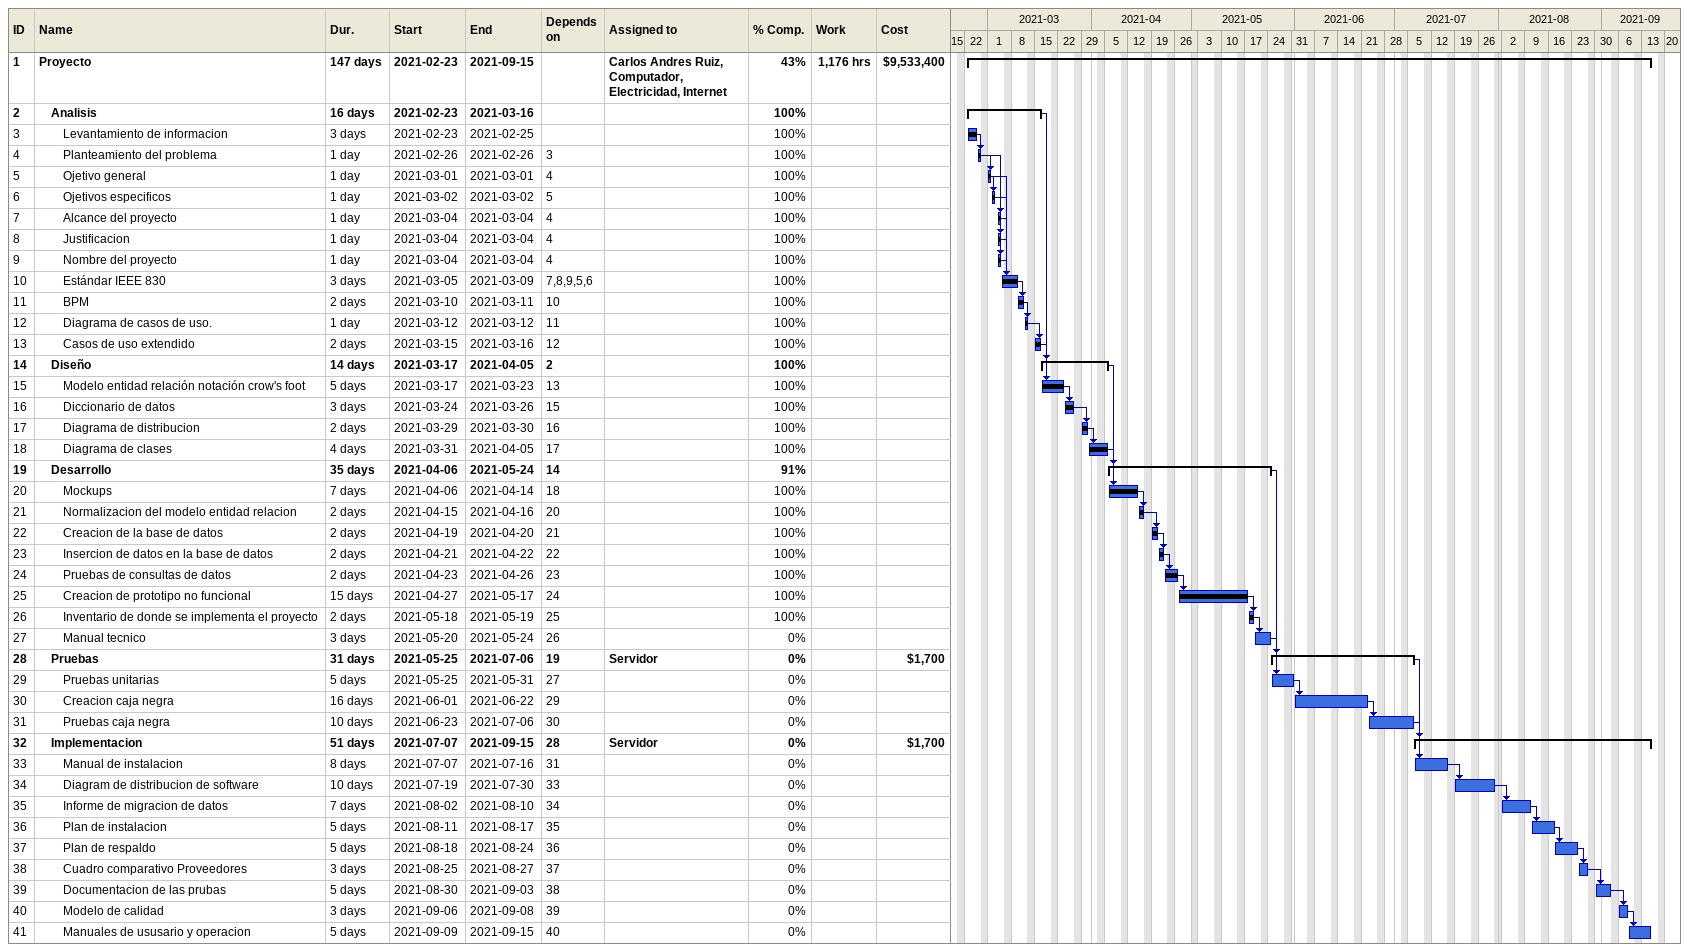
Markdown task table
| ID | Level | Task | Duration | Start | Finish | Predecessors | Resources | % complete | Work (h) | Cost ($) |
|---|---|---|---|---|---|---|---|---|---|---|
| 1 | 1 | **Proyecto** | 147d | 2021-02-23 | 2021-09-15 |  | Carlos Andres Ruiz, Computador, Electricidad, Internet | 43 | 1176 | 9533400 |
| 2 | 2 | **Analisis** | 16d | 2021-02-23 | 2021-03-16 |  |  | 100 |  |  |
| 3 | 3 | Levantamiento de informacion | 3d | 2021-02-23 | 2021-02-25 |  |  | 100 |  |  |
| 4 | 3 | Planteamiento del problema | 1d | 2021-02-26 | 2021-02-26 | 3 |  | 100 |  |  |
| 5 | 3 | Ojetivo general | 1d | 2021-03-01 | 2021-03-01 | 4 |  | 100 |  |  |
| 6 | 3 | Ojetivos especificos | 1d | 2021-03-02 | 2021-03-02 | 5 |  | 100 |  |  |
| 7 | 3 | Alcance del proyecto | 1d | 2021-03-04 | 2021-03-04 | 4 |  | 100 |  |  |
| 8 | 3 | Justificacion | 1d | 2021-03-04 | 2021-03-04 | 4 |  | 100 |  |  |
| 9 | 3 | Nombre del proyecto | 1d | 2021-03-04 | 2021-03-04 | 4 |  | 100 |  |  |
| 10 | 3 | Estándar IEEE 830 | 3d | 2021-03-05 | 2021-03-09 | 7, 8, 9, 5, 6 |  | 100 |  |  |
| 11 | 3 | BPM | 2d | 2021-03-10 | 2021-03-11 | 10 |  | 100 |  |  |
| 12 | 3 | Diagrama de casos de uso. | 1d | 2021-03-12 | 2021-03-12 | 11 |  | 100 |  |  |
| 13 | 3 | Casos de uso extendido | 2d | 2021-03-15 | 2021-03-16 | 12 |  | 100 |  |  |
| 14 | 2 | **Diseño** | 14d | 2021-03-17 | 2021-04-05 | 2 |  | 100 |  |  |
| 15 | 3 | Modelo entidad relación notación crow's foot | 5d | 2021-03-17 | 2021-03-23 | 13 |  | 100 |  |  |
| 16 | 3 | Diccionario de datos | 3d | 2021-03-24 | 2021-03-26 | 15 |  | 100 |  |  |
| 17 | 3 | Diagrama de distribucion | 2d | 2021-03-29 | 2021-03-30 | 16 |  | 100 |  |  |
| 18 | 3 | Diagrama de clases | 4d | 2021-03-31 | 2021-04-05 | 17 |  | 100 |  |  |
| 19 | 2 | **Desarrollo** | 35d | 2021-04-06 | 2021-05-24 | 14 |  | 91 |  |  |
| 20 | 3 | Mockups | 7d | 2021-04-06 | 2021-04-14 | 18 |  | 100 |  |  |
| 21 | 3 | Normalizacion del modelo entidad relacion | 2d | 2021-04-15 | 2021-04-16 | 20 |  | 100 |  |  |
| 22 | 3 | Creacion de la base de datos | 2d | 2021-04-19 | 2021-04-20 | 21 |  | 100 |  |  |
| 23 | 3 | Insercion de datos en la base de datos | 2d | 2021-04-21 | 2021-04-22 | 22 |  | 100 |  |  |
| 24 | 3 | Pruebas de consultas de datos | 2d | 2021-04-23 | 2021-04-26 | 23 |  | 100 |  |  |
| 25 | 3 | Creacion de prototipo no funcional | 15d | 2021-04-27 | 2021-05-17 | 24 |  | 100 |  |  |
| 26 | 3 | Inventario de donde se implementa el proyecto | 2d | 2021-05-18 | 2021-05-19 | 25 |  | 100 |  |  |
| 27 | 3 | Manual tecnico | 3d | 2021-05-20 | 2021-05-24 | 26 |  | 0 |  |  |
| 28 | 2 | **Pruebas** | 31d | 2021-05-25 | 2021-07-06 | 19 | Servidor | 0 |  | 1700 |
| 29 | 3 | Pruebas unitarias | 5d | 2021-05-25 | 2021-05-31 | 27 |  | 0 |  |  |
| 30 | 3 | Creacion caja negra | 16d | 2021-06-01 | 2021-06-22 | 29 |  | 0 |  |  |
| 31 | 3 | Pruebas caja negra | 10d | 2021-06-23 | 2021-07-06 | 30 |  | 0 |  |  |
| 32 | 2 | **Implementacion** | 51d | 2021-07-07 | 2021-09-15 | 28 | Servidor | 0 |  | 1700 |
| 33 | 3 | Manual de instalacion | 8d | 2021-07-07 | 2021-07-16 | 31 |  | 0 |  |  |
| 34 | 3 | Diagram de distribucion de software | 10d | 2021-07-19 | 2021-07-30 | 33 |  | 0 |  |  |
| 35 | 3 | Informe de migracion de datos | 7d | 2021-08-02 | 2021-08-10 | 34 |  | 0 |  |  |
| 36 | 3 | Plan de instalacion | 5d | 2021-08-11 | 2021-08-17 | 35 |  | 0 |  |  |
| 37 | 3 | Plan de respaldo | 5d | 2021-08-18 | 2021-08-24 | 36 |  | 0 |  |  |
| 38 | 3 | Cuadro comparativo Proveedores | 3d | 2021-08-25 | 2021-08-27 | 37 |  | 0 |  |  |
| 39 | 3 | Documentacion de las prubas | 5d | 2021-08-30 | 2021-09-03 | 38 |  | 0 |  |  |
| 40 | 3 | Modelo de calidad | 3d | 2021-09-06 | 2021-09-08 | 39 |  | 0 |  |  |
| 41 | 3 | Manuales de ususario y operacion | 5d | 2021-09-09 | 2021-09-15 | 40 |  | 0 |  |  |
